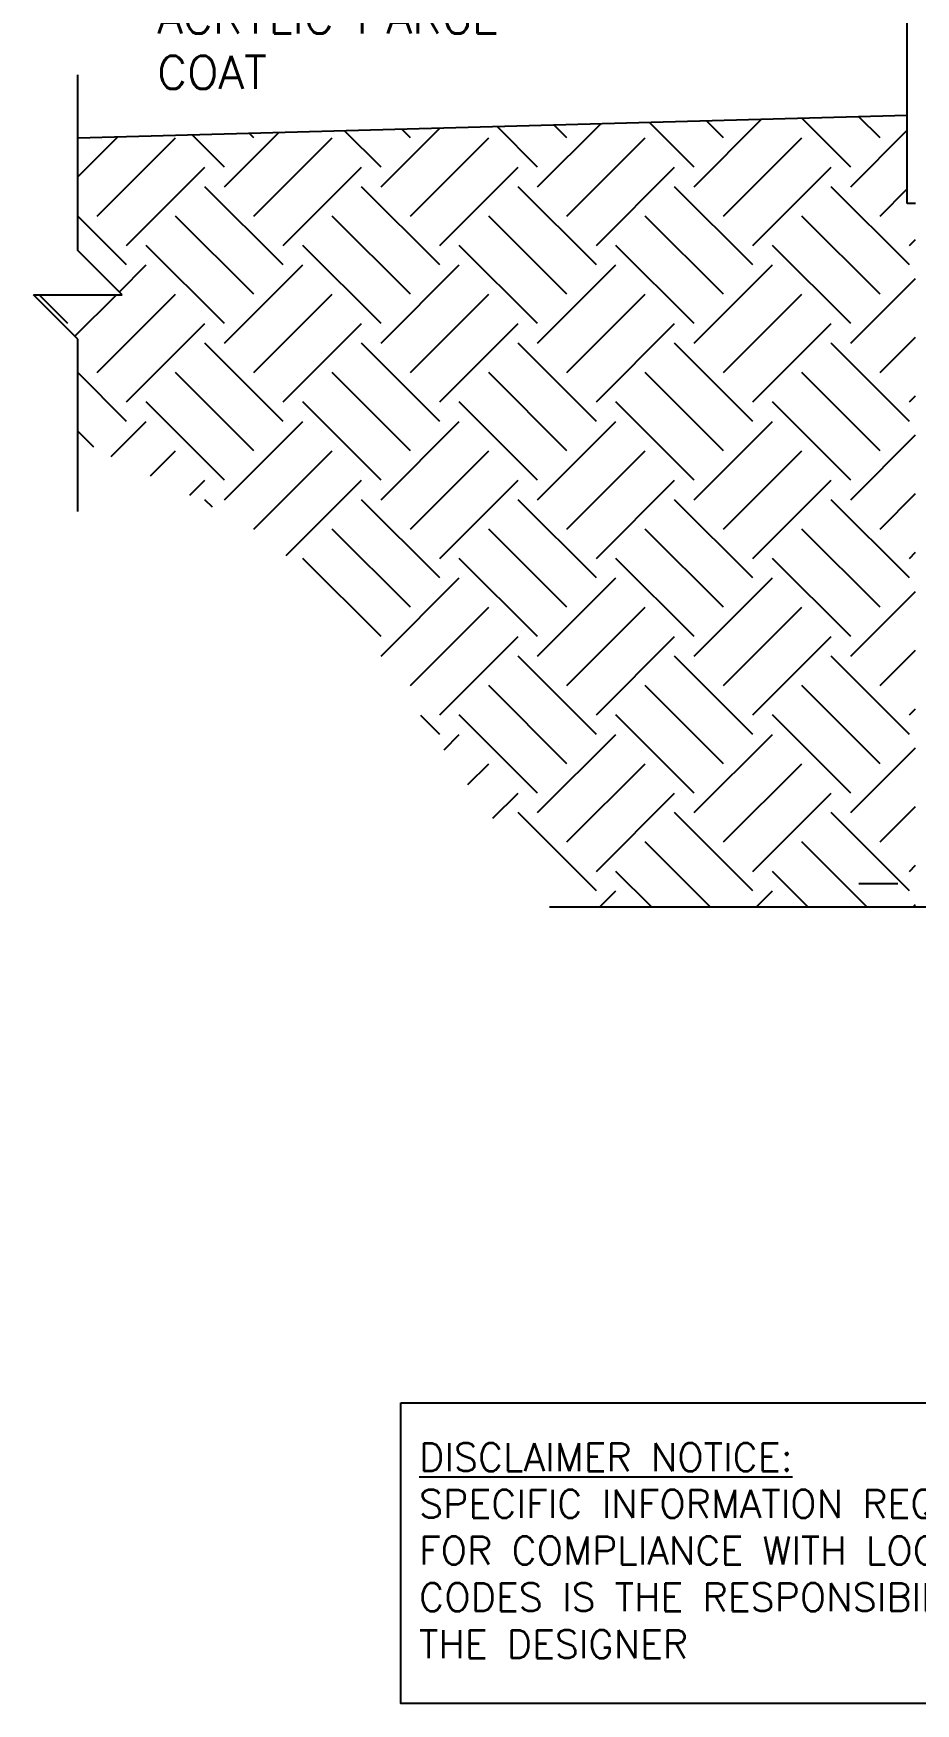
# Model space of a CAD drawing. Header units: inches. Extents: x 103.6 to 155.7, y 105 to 174.9.
# Drawn here: x 103.63 to 123.55, y 105.02 to 142.76 of the extents above; entities that cross this region are included whole.
import ezdxf

# ---------------------------------------------------------------- set-up
doc = ezdxf.new("R2010")
doc.units = ezdxf.units.IN
doc.header["$LTSCALE"] = 0.5
doc.header["$MEASUREMENT"] = 0
for name, color, linetype in [('HATCH', 12, 'Continuous'), ('LINE50', 5, 'Continuous'), ('LINE9', 9, 'Continuous'), ('TEXT', 4, 'Continuous')]:
    doc.layers.add(name, color=color, linetype=linetype)
doc.styles.add('ROMANS', font='romans.shx', dxfattribs={"height": 0.75})
doc.styles.get("Standard").update_dxf_attribs({"font": 'romans.shx', "height": 0.75})

msp = doc.modelspace()

# ---------------------------------------------------------------- linework, layer by layer
at = {"layer": 'HATCH'}
for p, q in [((118.554, 139.295), (120.077, 140.819)), ((119.217, 140.4), (118.832, 140.785)), ((122.089, 139.737), (120.983, 140.844)), ((122.752, 140.4), (122.273, 140.879)), ((104.633, 139.517), (105.536, 140.42)), ((105.074, 140.4), (105.068, 140.407)), ((105.074, 138.632), (106.842, 140.4)), ((107.947, 139.737), (107.218, 140.466)), ((107.947, 139.295), (109.171, 140.52)), ((108.61, 140.4), (108.509, 140.501)), ((108.61, 138.632), (110.378, 140.4)), ((111.483, 139.737), (110.66, 140.56)), ((111.483, 139.295), (112.807, 140.619)), ((112.146, 140.4), (111.95, 140.596)), ((112.146, 138.632), (113.913, 140.4)), ((115.018, 139.737), (114.101, 140.655)), ((115.018, 139.295), (116.442, 140.719)), ((115.681, 140.4), (115.391, 140.69)), ((115.681, 138.632), (117.449, 140.4)), ((118.554, 139.737), (117.542, 140.749)), ((119.217, 138.632), (120.984, 140.4)), ((122.089, 139.295), (123.365, 140.571)), ((105.737, 137.97), (107.505, 139.737)), ((109.273, 137.97), (111.041, 139.737)), ((112.808, 137.97), (114.576, 139.737)), ((116.344, 137.97), (118.112, 139.737)), ((119.88, 137.97), (121.647, 139.737)), ((109.273, 137.528), (107.505, 139.295)), ((112.808, 137.528), (111.041, 139.295)), ((116.344, 137.528), (114.576, 139.295)), ((119.88, 137.528), (118.112, 139.295)), ((123.415, 137.528), (121.647, 139.295)), ((122.752, 138.632), (123.365, 139.245)), ((105.737, 137.528), (104.633, 138.632)), ((105.737, 137.528), (104.633, 138.632)), ((108.61, 136.865), (106.842, 138.632)), ((112.146, 136.865), (110.378, 138.632)), ((115.681, 136.865), (113.913, 138.632)), ((119.217, 136.865), (117.449, 138.632)), ((122.752, 136.865), (120.984, 138.632)), ((107.947, 136.202), (106.179, 137.97)), ((111.483, 136.202), (109.715, 137.97)), ((115.018, 136.202), (113.25, 137.97)), ((118.554, 136.202), (116.786, 137.97)), ((122.089, 136.202), (120.321, 137.97)), ((123.415, 137.97), (123.553, 138.107)), ((105.569, 136.917), (106.179, 137.528)), ((107.947, 135.76), (109.715, 137.528)), ((111.483, 135.76), (113.25, 137.528)), ((115.018, 135.76), (116.786, 137.528)), ((118.554, 135.76), (120.321, 137.528)), ((122.089, 135.76), (123.553, 137.223)), ((104.412, 136.202), (103.759, 136.854)), ((104.569, 135.917), (105.506, 136.854)), ((105.074, 135.097), (106.842, 136.865)), ((108.61, 135.097), (110.378, 136.865)), ((112.146, 135.097), (113.913, 136.865)), ((115.681, 135.097), (117.449, 136.865)), ((119.217, 135.097), (120.984, 136.865)), ((105.737, 134.434), (107.505, 136.202)), ((109.273, 134.434), (111.041, 136.202)), ((112.808, 134.434), (114.576, 136.202)), ((116.344, 134.434), (118.112, 136.202)), ((119.88, 134.434), (121.647, 136.202)), ((122.752, 135.097), (123.553, 135.897)), ((109.273, 133.992), (107.505, 135.76)), ((112.808, 133.992), (111.041, 135.76)), ((116.344, 133.992), (114.576, 135.76)), ((119.88, 133.992), (118.112, 135.76)), ((123.415, 133.992), (121.647, 135.76)), ((105.737, 133.992), (104.633, 135.097)), ((108.61, 133.329), (106.842, 135.097)), ((112.146, 133.329), (110.378, 135.097)), ((115.681, 133.329), (113.913, 135.097)), ((119.217, 133.329), (117.449, 135.097)), ((122.752, 133.329), (120.984, 135.097)), ((107.947, 132.666), (106.179, 134.434)), ((111.483, 132.666), (109.715, 134.434)), ((115.018, 132.666), (113.25, 134.434)), ((118.554, 132.666), (116.786, 134.434)), ((122.089, 132.666), (120.321, 134.434)), ((123.415, 134.434), (123.553, 134.571)), ((105.39, 133.203), (106.179, 133.992)), ((107.947, 132.224), (109.715, 133.992)), ((111.483, 132.224), (113.25, 133.992)), ((115.018, 132.224), (116.786, 133.992)), ((118.554, 132.224), (120.321, 133.992)), ((104.995, 133.408), (104.633, 133.771)), ((122.089, 132.224), (123.553, 133.688)), ((106.277, 132.764), (106.842, 133.329)), ((108.61, 131.561), (110.378, 133.329)), ((112.146, 131.561), (113.913, 133.329)), ((115.681, 131.561), (117.449, 133.329)), ((119.217, 131.561), (120.984, 133.329)), ((107.163, 132.324), (107.505, 132.666)), ((109.337, 130.963), (111.041, 132.666)), ((112.808, 130.898), (114.576, 132.666)), ((116.344, 130.898), (118.112, 132.666)), ((119.88, 130.898), (121.647, 132.666)), ((107.673, 132.057), (107.505, 132.224)), ((112.808, 130.456), (111.041, 132.224)), ((116.344, 130.456), (114.576, 132.224)), ((119.88, 130.456), (118.112, 132.224)), ((123.415, 130.456), (121.647, 132.224)), ((122.752, 131.561), (123.553, 132.362)), ((112.146, 129.794), (110.378, 131.561)), ((115.681, 129.794), (113.913, 131.561)), ((119.217, 129.794), (117.449, 131.561)), ((122.752, 129.794), (120.984, 131.561)), ((123.415, 130.898), (123.553, 131.036)), ((111.483, 129.131), (109.715, 130.898)), ((115.018, 129.131), (113.25, 130.898)), ((118.554, 129.131), (116.786, 130.898)), ((122.089, 129.131), (120.321, 130.898)), ((111.483, 128.689), (113.25, 130.456)), ((115.018, 128.689), (116.786, 130.456)), ((118.554, 128.689), (120.321, 130.456)), ((122.089, 128.689), (123.553, 130.152)), ((112.146, 128.026), (113.913, 129.794)), ((115.681, 128.026), (117.449, 129.794)), ((119.217, 128.026), (120.984, 129.794)), ((112.808, 127.363), (114.576, 129.131)), ((116.344, 127.363), (118.112, 129.131)), ((119.88, 127.363), (121.647, 129.131)), ((122.752, 128.026), (123.553, 128.826)), ((116.344, 126.921), (114.576, 128.689)), ((119.88, 126.921), (118.112, 128.689)), ((123.415, 126.921), (121.647, 128.689)), ((115.681, 126.258), (113.913, 128.026)), ((119.217, 126.258), (117.449, 128.026)), ((122.752, 126.258), (120.984, 128.026)), ((112.808, 126.921), (112.381, 127.348)), ((115.018, 125.595), (113.25, 127.363)), ((118.554, 125.595), (116.786, 127.363)), ((122.089, 125.595), (120.321, 127.363)), ((123.415, 127.363), (123.553, 127.5)), ((112.904, 126.574), (113.25, 126.921)), ((115.018, 125.153), (116.786, 126.921)), ((118.554, 125.153), (120.321, 126.921)), ((122.089, 125.153), (123.553, 126.617)), ((113.445, 125.79), (113.913, 126.258)), ((115.681, 124.49), (117.449, 126.258)), ((119.217, 124.49), (120.984, 126.258)), ((114.008, 125.027), (114.576, 125.595)), ((116.344, 123.827), (118.112, 125.595)), ((119.88, 123.827), (121.647, 125.595)), ((116.344, 123.385), (114.576, 125.153)), ((119.88, 123.385), (118.112, 125.153)), ((123.415, 123.385), (121.647, 125.153)), ((122.752, 124.49), (123.553, 125.291)), ((118.913, 123.026), (117.449, 124.49)), ((122.449, 123.026), (120.984, 124.49)), ((117.587, 123.026), (116.786, 123.827)), ((121.123, 123.026), (120.321, 123.827)), ((123.415, 123.827), (123.553, 123.965)), ((122.275, 123.551), (123.15, 123.551)), ((116.426, 123.026), (116.786, 123.385)), ((119.962, 123.026), (120.321, 123.385)), ((123.497, 123.026), (123.553, 123.081))]:
    msp.add_line(p, q, dxfattribs=at)
at = {"layer": 'LINE50'}
msp.add_line((123.365, 140.909), (104.633, 140.395), dxfattribs=at)
at = {"layer": 'LINE9'}
for p, q in [((123.365, 138.914), (123.365, 148.557)), ((104.633, 137.854), (104.633, 141.821)), ((123.553, 138.919), (123.365, 138.919)), ((105.633, 136.854), (104.633, 137.854)), ((104.633, 135.854), (103.633, 136.854)), ((103.633, 136.854), (105.633, 136.854)), ((104.633, 131.957), (104.633, 135.854))]:
    msp.add_line(p, q, dxfattribs=at)
msp.add_lwpolyline([(115.285, 123.026), (127.178, 123.026), (128.178, 124.026), (128.178, 122.026), (129.178, 123.026), (142.04, 123.026)], dxfattribs=at)
at = {"layer": 'TEXT'}
msp.add_lwpolyline([(111.927, 111.815), (126.533, 111.815), (126.533, 105.022), (111.927, 105.022)], close=True, dxfattribs=at)

# ---------------------------------------------------------------- texts
at = {"layer": 'TEXT', "insert": (106.43, 143.26), "char_height": 0.75, "width": 8.97809, "attachment_point": 4, "style": 'ROMANS'}
msp.add_mtext('\\A1;{\\H0.7x;\\S3/16;}" (5mm) ACRYLIC PARGE COAT', dxfattribs=at)
at = {"layer": 'TEXT', "insert": (112.34, 108.478), "char_height": 0.63281, "width": 15.75264, "attachment_point": 4}
msp.add_mtext('{\\LDISCLAIMER NOTICE:}\\PSPECIFIC INFORMATION REQUIRED FOR COMPLIANCE WITH LOCAL CODES IS THE RESPONSIBILITY OF THE DESIGNER', dxfattribs=at)

doc.saveas('drawing.dxf')
